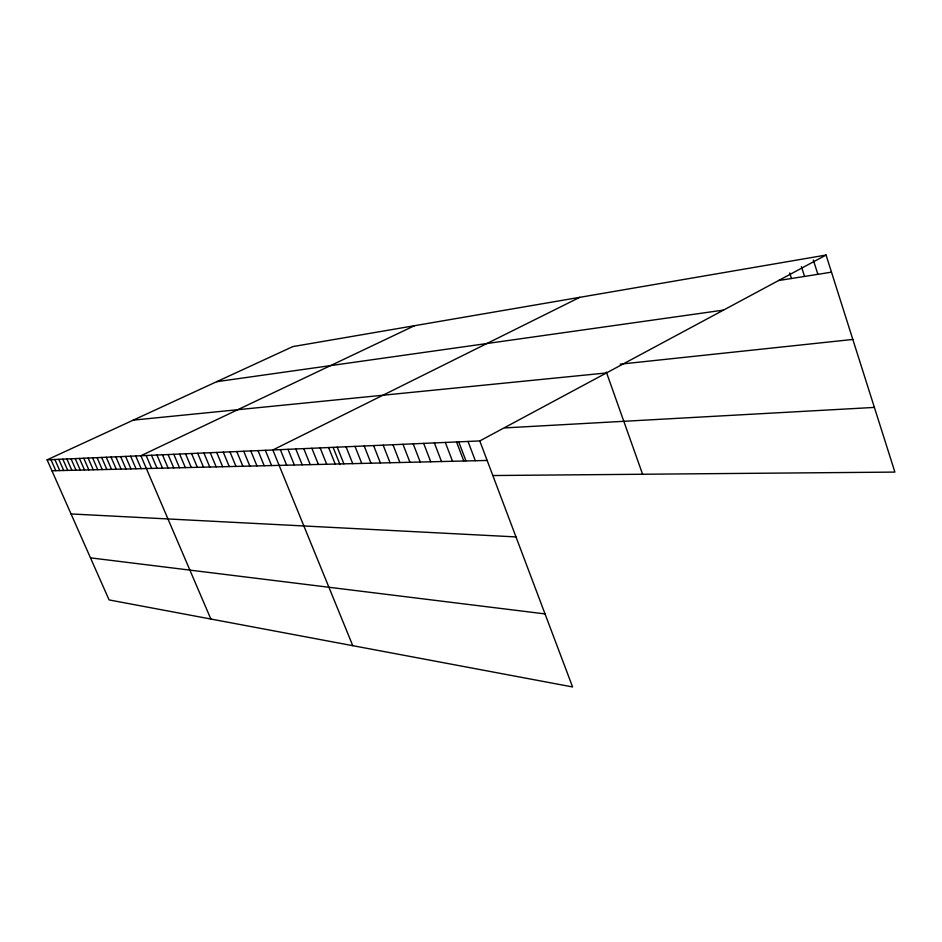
<?xml version="1.0" encoding="UTF-8"?>
<svg xmlns="http://www.w3.org/2000/svg" width="942" height="942" viewBox="0 0 942 942"><rect width="100%" height="100%" fill="white"/><g stroke="black" fill="none" stroke-linecap="round" stroke-linejoin="round"><path stroke-width="1.41" d="M479.784 440.938L572.583 686.953L109.095 599.924L47.1 459.837L479.784 440.938L826.063 255.046L894.9 472.095L492.854 475.533M579.813 297.319L272.839 449.982L352.767 645.67M414.539 325.697L140.888 455.74L210.843 619.024M47.1 459.837L292.868 346.585L826.063 255.046M778.669 280.528L831.492 272.167M216.672 381.698L723.527 310.095M620.225 364.165L852.828 339.45M133.258 420.132L606.436 372.95M505.006 427.892L874.388 407.415M51.94 470.776L487.144 460.45M71.05 513.943L515.981 536.916M90.479 557.852L545.029 613.913M54.848 459.496L59.746 470.588M50.95 459.661L55.813 470.682M71.015 458.789L76.019 470.199M66.882 458.966L71.863 470.305M62.82 459.143L67.765 470.399M58.804 459.319L63.726 470.494M83.756 458.236L88.854 469.893M79.446 458.424L84.509 469.999M75.195 458.601L80.235 470.105M97.073 457.647L102.266 469.575M92.575 457.847L97.733 469.693M88.136 458.048L93.258 469.799M111.003 457.047L116.29 469.246M106.293 457.247L111.545 469.363M101.654 457.447L106.87 469.469M120.658 456.623L126.004 469.022M115.795 456.835L121.106 469.128M135.719 455.963L141.159 468.657M130.62 456.187L136.025 468.775M125.604 456.411L130.973 468.904M146.151 455.504L151.674 468.41M162.471 454.798L168.088 468.021M156.949 455.033L162.53 468.15M151.509 455.28L157.055 468.28M173.811 454.303L179.498 467.75M168.088 454.55L173.752 467.88M185.539 453.785L191.297 467.467M179.628 454.044L185.35 467.609M197.679 453.255L203.519 467.173M191.556 453.526L197.361 467.326M210.243 452.713L216.165 466.879M203.908 452.984L209.783 467.032M223.266 452.148L229.271 466.561M216.695 452.431L222.653 466.726M236.772 451.548L242.859 466.243M229.966 451.854L235.995 466.408M250.796 450.935L256.954 465.913M243.719 451.253L249.842 466.078M265.35 450.311L271.59 465.56M258.002 450.629L264.207 465.737M287.993 449.322L294.375 465.018M280.339 449.652L286.674 465.207M303.76 448.627L310.224 464.642M295.8 448.981L302.217 464.83M311.873 448.274L318.384 464.453M328.605 447.544L335.211 464.053M320.15 447.909L326.709 464.253M337.224 447.167L343.877 463.841M333.162 447.474L340.003 464.606M355.016 446.39L361.763 463.417M346.032 446.779L352.732 463.641M364.201 445.99L370.995 463.205M373.574 445.578L380.415 462.981M392.955 444.73L399.891 462.51M383.158 445.166L390.047 462.746M402.964 444.294L409.947 462.275M413.197 443.847L420.238 462.027M423.665 443.399L430.753 461.78M445.33 442.446L452.525 461.262M434.368 442.928L441.515 461.533M456.54 441.963L463.794 461.003M468.021 441.457L475.321 460.72M458.789 442.01L465.925 460.768M606.342 372.078L642.597 474.25M789.69 272.968L791.48 278.502M801.407 266.645L804.55 276.43M813.311 259.98L817.88 274.322"/></g></svg>
